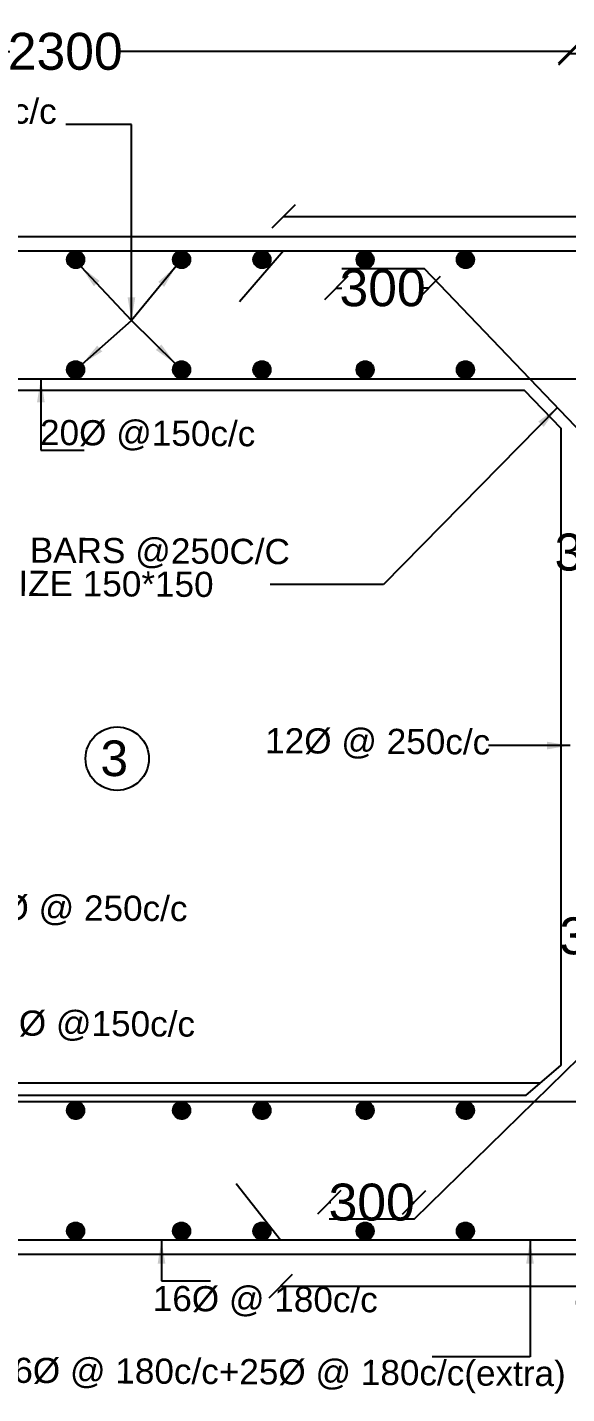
# Model space of a CAD drawing. Header units: millimetres. Extents: x 5124 to 3877021, y 2311 to 45953129.
# Drawn here: x 3866294 to 3868483, y 45940651 to 45946195 of the extents above; entities that cross this region are included whole.
import ezdxf

# ---------------------------------------------------------------- set-up
doc = ezdxf.new("R2010")
doc.units = ezdxf.units.MM
doc.header["$MEASUREMENT"] = 0
doc.layers.add('DIMENSION', color=7, linetype='Continuous')
doc.layers.add('DRAWING', color=7, linetype='Continuous')
doc.styles.get("Standard").update_dxf_attribs({"font": 'arial.ttf', "height": 150})
doc.dimstyles.get("Standard").update_dxf_attribs({"dimtxt": 200, "dimasz": 110, "dimexe": 0.18, "dimexo": 0.0625, "dimgap": 0.09, "dimtad": 0, "dimtih": 1, "dimtoh": 1, "dimdec": 0, "dimzin": 0, "dimdsep": 46, "dimtxsty": 'Standard', "dimblk": 'OBLIQUE', "dimcen": 0.09, "dimse1": 1, "dimse2": 1, "dimadec": 0, "dimazin": 0, "dimtfac": 1, "dimtdec": 0, "dimtofl": 0, "dimtmove": 0, "dimatfit": 3, "dimfxl": 1, "dimtolj": 1, "dimtzin": 0, "dimarcsym": 0})

# ---------------------------------------------------------------- blocks, each defined once
blk = doc.blocks.new('_Oblique')
at = {"color": 0, "linetype": 'ByBlock', "lineweight": -2}
blk.add_line((-0.5, -0.5), (0.5, 0.5), dxfattribs=at)
blk = doc.blocks.new('*D138')
at = {"layer": 'Defpoints', "color": 0, "transparency": 16777216}
for p in [(3868497.6, 45946096.1), (3864397.6, 45945287.4), (3868497.6, 45945287.4)]:
    blk.add_point(p, dxfattribs=at)
at = {"layer": 'DIMENSION', "color": 0, "lineweight": -2, "transparency": 16777216}
for p, q in [((3864397.6, 45946096.1), (3866222.5, 45946096.1)), ((3868497.6, 45946096.1), (3866672.7, 45946096.1))]:
    blk.add_line(p, q, dxfattribs=at)
at = {"layer": 'DIMENSION', "color": 0, "lineweight": -2, "transparency": 16777216, "xscale": 95, "yscale": 95, "zscale": 95, "rotation": 180}
blk.add_blockref('_Oblique', (3864397.6, 45946096.1), dxfattribs=at)
at = {"layer": 'DIMENSION', "color": 0, "lineweight": -2, "transparency": 16777216, "xscale": 95, "yscale": 95, "zscale": 95}
blk.add_blockref('_Oblique', (3868497.6, 45946096.1), dxfattribs=at)
at = {"layer": 'DIMENSION', "color": 0, "transparency": 16777216, "insert": (3866447.6, 45946096.1), "char_height": 150, "attachment_point": 5}
blk.add_mtext('\\A1;2300', dxfattribs=at)
blk = doc.blocks.new('*D139')
at = {"layer": 'Defpoints', "color": 0, "transparency": 16777216}
for p in [(3868900.9, 45946088.9), (3868497.6, 45945287.4), (3868900.9, 45945287.4)]:
    blk.add_point(p, dxfattribs=at)
at = {"layer": 'DIMENSION', "color": 0, "lineweight": -2, "transparency": 16777216}
for p, q in [((3868497.6, 45946088.9), (3868533.8, 45946088.9)), ((3868900.9, 45946088.9), (3868864.7, 45946088.9))]:
    blk.add_line(p, q, dxfattribs=at)
at = {"layer": 'DIMENSION', "color": 0, "lineweight": -2, "transparency": 16777216, "xscale": 95, "yscale": 95, "zscale": 95, "rotation": 180}
blk.add_blockref('_Oblique', (3868497.6, 45946088.9), dxfattribs=at)
at = {"layer": 'DIMENSION', "color": 0, "lineweight": -2, "transparency": 16777216, "xscale": 95, "yscale": 95, "zscale": 95}
blk.add_blockref('_Oblique', (3868900.9, 45946088.9), dxfattribs=at)
at = {"layer": 'DIMENSION', "color": 0, "transparency": 16777216, "insert": (3868699.2, 45946088.9), "char_height": 150, "attachment_point": 5}
blk.add_mtext('\\A1;300', dxfattribs=at)
blk = doc.blocks.new('*D141')
at = {"layer": 'Defpoints', "color": 0, "transparency": 16777216}
for p in [(3870267.7, 45945426.8), (3867333.2, 45945287.4), (3870267.7, 45945287.4)]:
    blk.add_point(p, dxfattribs=at)
at = {"layer": 'DIMENSION', "color": 0, "lineweight": -2, "transparency": 16777216}
for p, q in [((3867333.2, 45945426.8), (3868583.7, 45945426.8)), ((3870267.7, 45945426.8), (3869017.2, 45945426.8))]:
    blk.add_line(p, q, dxfattribs=at)
at = {"layer": 'DIMENSION', "color": 0, "lineweight": -2, "transparency": 16777216, "xscale": 95, "yscale": 95, "zscale": 95, "rotation": 180}
blk.add_blockref('_Oblique', (3867333.2, 45945426.8), dxfattribs=at)
at = {"layer": 'DIMENSION', "color": 0, "lineweight": -2, "transparency": 16777216, "xscale": 95, "yscale": 95, "zscale": 95}
blk.add_blockref('_Oblique', (3870267.7, 45945426.8), dxfattribs=at)
at = {"layer": 'DIMENSION', "color": 0, "transparency": 16777216, "insert": (3868800.4, 45945426.8), "char_height": 150, "attachment_point": 5}
blk.add_mtext('\\A1;1900', dxfattribs=at)
blk = doc.blocks.new('*D143')
at = {"layer": 'Defpoints', "color": 0, "transparency": 16777216}
for p in [(3867547.7, 45945210.2), (3867923.9, 45945196.1), (3867923.9, 45945136.9)]:
    blk.add_point(p, dxfattribs=at)
at = {"layer": 'DIMENSION', "color": 0, "lineweight": -2, "transparency": 16777216}
for p, q in [((3867547.7, 45945136.9), (3867570.3, 45945136.9)), ((3867923.9, 45945136.9), (3867901.2, 45945136.9))]:
    blk.add_line(p, q, dxfattribs=at)
at = {"layer": 'DIMENSION', "color": 0, "lineweight": -2, "transparency": 16777216, "xscale": 95, "yscale": 95, "zscale": 95, "rotation": 180}
blk.add_blockref('_Oblique', (3867547.7, 45945136.9), dxfattribs=at)
at = {"layer": 'DIMENSION', "color": 0, "lineweight": -2, "transparency": 16777216, "xscale": 95, "yscale": 95, "zscale": 95}
blk.add_blockref('_Oblique', (3867923.9, 45945136.9), dxfattribs=at)
at = {"layer": 'DIMENSION', "color": 0, "transparency": 16777216, "insert": (3867735.8, 45945136.9), "char_height": 150, "attachment_point": 5}
blk.add_mtext('\\A1;300', dxfattribs=at)
blk = doc.blocks.new('*D146')
at = {"layer": 'Defpoints', "color": 0, "transparency": 16777216}
for p in [(3867519.2, 45941427.3), (3867519.2, 45941359.4), (3867864.1, 45941359.4)]:
    blk.add_point(p, dxfattribs=at)
at = {"layer": 'DIMENSION', "color": 0, "lineweight": -2, "transparency": 16777216}
for p, q in [((3867519.2, 45941427.3), (3867526.1, 45941427.3)), ((3867864.1, 45941427.3), (3867857.1, 45941427.3))]:
    blk.add_line(p, q, dxfattribs=at)
at = {"layer": 'DIMENSION', "color": 0, "lineweight": -2, "transparency": 16777216, "xscale": 95, "yscale": 95, "zscale": 95, "rotation": 180}
blk.add_blockref('_Oblique', (3867519.2, 45941427.3), dxfattribs=at)
at = {"layer": 'DIMENSION', "color": 0, "lineweight": -2, "transparency": 16777216, "xscale": 95, "yscale": 95, "zscale": 95}
blk.add_blockref('_Oblique', (3867864.1, 45941427.3), dxfattribs=at)
at = {"layer": 'DIMENSION', "color": 0, "transparency": 16777216, "insert": (3867691.6, 45941427.3), "char_height": 150, "attachment_point": 5}
blk.add_mtext('\\A1;300', dxfattribs=at)
blk = doc.blocks.new('*D147')
at = {"layer": 'Defpoints', "color": 0, "transparency": 16777216}
for p in [(3868536.6, 45942694), (3868536.6, 45942320.8), (3868628.3, 45942320.8)]:
    blk.add_point(p, dxfattribs=at)
at = {"layer": 'DIMENSION', "color": 0, "lineweight": -2, "transparency": 16777216}
for p, q in [((3868628.3, 45942694), (3868628.3, 45942584)), ((3868628.3, 45942320.8), (3868628.3, 45942430.7))]:
    blk.add_line(p, q, dxfattribs=at)
at = {"layer": 'DIMENSION', "color": 0, "lineweight": -2, "transparency": 16777216, "xscale": 95, "yscale": 95, "zscale": 95}
for p, rotation in [((3868628.3, 45942694), 90), ((3868628.3, 45942320.8), 270)]:
    blk.add_blockref('_Oblique', p, dxfattribs=dict(at, rotation=rotation))
at = {"layer": 'DIMENSION', "color": 0, "transparency": 16777216, "insert": (3868628.3, 45942507.4), "char_height": 150, "attachment_point": 5}
blk.add_mtext('\\A1;300', dxfattribs=at)
blk = doc.blocks.new('*D149')
at = {"layer": 'Defpoints', "color": 0, "transparency": 16777216}
for p in [(3868533.4, 45944193.2), (3868608.6, 45944193.2), (3868536.6, 45943936)]:
    blk.add_point(p, dxfattribs=at)
at = {"layer": 'DIMENSION', "color": 0, "lineweight": -2, "transparency": 16777216}
for p, q in [((3868608.6, 45944193.2), (3868608.6, 45944141.3)), ((3868608.6, 45943936), (3868608.6, 45943987.9))]:
    blk.add_line(p, q, dxfattribs=at)
at = {"layer": 'DIMENSION', "color": 0, "lineweight": -2, "transparency": 16777216, "xscale": 95, "yscale": 95, "zscale": 95}
for p, rotation in [((3868608.6, 45944193.2), 90), ((3868608.6, 45943936), 270)]:
    blk.add_blockref('_Oblique', p, dxfattribs=dict(at, rotation=rotation))
at = {"layer": 'DIMENSION', "color": 0, "transparency": 16777216, "insert": (3868608.6, 45944064.6), "char_height": 150, "attachment_point": 5}
blk.add_mtext('\\A1;300', dxfattribs=at)
blk = doc.blocks.new('*D121')
at = {"layer": 'Defpoints', "color": 0, "transparency": 16777216}
for p in [(3867321, 45941273.9), (3870067.2, 45941273.9), (3870067.2, 45941086.7)]:
    blk.add_point(p, dxfattribs=at)
at = {"layer": 'DIMENSION', "color": 0, "lineweight": -2, "transparency": 16777216}
for p, q in [((3867321, 45941086.7), (3868520.1, 45941086.7)), ((3870067.2, 45941086.7), (3868953.6, 45941086.7))]:
    blk.add_line(p, q, dxfattribs=at)
at = {"layer": 'DIMENSION', "color": 0, "lineweight": -2, "transparency": 16777216, "xscale": 95, "yscale": 95, "zscale": 95, "rotation": 180}
blk.add_blockref('_Oblique', (3867321, 45941086.7), dxfattribs=at)
at = {"layer": 'DIMENSION', "color": 0, "lineweight": -2, "transparency": 16777216, "xscale": 95, "yscale": 95, "zscale": 95}
blk.add_blockref('_Oblique', (3870067.2, 45941086.7), dxfattribs=at)
at = {"layer": 'DIMENSION', "color": 0, "transparency": 16777216, "insert": (3868736.8, 45941086.7), "char_height": 150, "attachment_point": 5}
blk.add_mtext('\\A1;1900', dxfattribs=at)

msp = doc.modelspace()

# ---------------------------------------------------------------- hatches: boundary and pattern name
at = {"layer": 'DRAWING'}
h = msp.add_hatch(dxfattribs=at)
h.set_pattern_fill('ANSI31', color=256, scale=0.463851, style=0)
h.set_pattern_definition([(45, (2199355.69146, 24633625.08241), (-0.04099901149771, 0.04099901149771), [])])
h.paths.add_polyline_path([(3866524.9, 45945252.4, 0.958694), (3866454.7, 45945255.3), (3866454.7, 45945249.4, 0.958694)])
h = msp.add_hatch(dxfattribs=at)
h.set_pattern_fill('ANSI31', color=256, scale=0.463851, style=0)
h.set_pattern_definition([(45, (2199785.71698, 24633625.08241), (-0.04099901149771, 0.04099901149771), [])])
h.paths.add_polyline_path([(3866954.9, 45945252.4, 0.958694), (3866884.8, 45945255.3), (3866884.8, 45945249.4, 0.958694)])
h = msp.add_hatch(dxfattribs=at)
h.set_pattern_fill('ANSI31', color=256, scale=0.463851, style=0)
h.set_pattern_definition([(45, (2200112.20071, 24633625.08241), (-0.04099901149771, 0.04099901149771), [])])
h.paths.add_polyline_path([(3867281.4, 45945252.4, 0.958694), (3867211.3, 45945255.3), (3867211.3, 45945249.4, 0.958694)])
h = msp.add_hatch(dxfattribs=at)
h.set_pattern_fill('ANSI31', color=256, scale=0.463851, style=0)
h.set_pattern_definition([(45, (2200531.05931, 24633625.08241), (-0.04099901149771, 0.04099901149771), [])])
h.paths.add_polyline_path([(3867700.3, 45945252.4, 0.958694), (3867630.1, 45945255.3), (3867630.1, 45945249.4, 0.958694)])
h = msp.add_hatch(dxfattribs=at)
h.set_pattern_fill('ANSI31', color=256, scale=0.463851, style=0)
h.set_pattern_definition([(45, (2200938.02415, 24633625.08241), (-0.04099901149771, 0.04099901149771), [])])
h.paths.add_polyline_path([(3868107.2, 45945252.4, 0.958694), (3868037.1, 45945255.3), (3868037.1, 45945249.4, 0.958694)])
h = msp.add_hatch(dxfattribs=at)
h.set_pattern_fill('ANSI31', color=256, scale=0.463851, style=0)
h.set_pattern_definition([(45, (2199355.69146, 24633177.99368), (-0.04099901149771, 0.04099901149771), [])])
h.paths.add_polyline_path([(3866524.9, 45944805.3, 0.958694), (3866454.7, 45944808.2), (3866454.7, 45944802.3, 0.958694)])
h = msp.add_hatch(dxfattribs=at)
h.set_pattern_fill('ANSI31', color=256, scale=0.463851, style=0)
h.set_pattern_definition([(45, (2199785.71698, 24633177.99368), (-0.04099901149771, 0.04099901149771), [])])
h.paths.add_polyline_path([(3866954.9, 45944805.3, 0.958694), (3866884.8, 45944808.2), (3866884.8, 45944802.3, 0.958694)])
h = msp.add_hatch(dxfattribs=at)
h.set_pattern_fill('ANSI31', color=256, scale=0.463851, style=0)
h.set_pattern_definition([(45, (2200112.20071, 24633177.99368), (-0.04099901149771, 0.04099901149771), [])])
h.paths.add_polyline_path([(3867281.4, 45944805.3, 0.958694), (3867211.3, 45944808.2), (3867211.3, 45944802.3, 0.958694)])
h = msp.add_hatch(dxfattribs=at)
h.set_pattern_fill('ANSI31', color=256, scale=0.463851, style=0)
h.set_pattern_definition([(45, (2200531.05931, 24633177.99368), (-0.04099901149771, 0.04099901149771), [])])
h.paths.add_polyline_path([(3867700.3, 45944805.3, 0.958694), (3867630.1, 45944808.2), (3867630.1, 45944802.3, 0.958694)])
h = msp.add_hatch(dxfattribs=at)
h.set_pattern_fill('ANSI31', color=256, scale=0.463851, style=0)
h.set_pattern_definition([(45, (2200938.02415, 24633177.99368), (-0.04099901149771, 0.04099901149771), [])])
h.paths.add_polyline_path([(3868107.2, 45944805.3, 0.958694), (3868037.1, 45944808.2), (3868037.1, 45944802.3, 0.958694)])
h = msp.add_hatch(dxfattribs=at)
h.set_pattern_fill('ANSI31', color=256, scale=0.463851, style=0)
h.set_pattern_definition([(45, (2199355.69146, 24630172.96353), (-0.04099901149771, 0.04099901149771), [])])
h.paths.add_polyline_path([(3866524.9, 45941800.2, 0.958694), (3866454.7, 45941803.2), (3866454.7, 45941797.3, 0.958694)])
h = msp.add_hatch(dxfattribs=at)
h.set_pattern_fill('ANSI31', color=256, scale=0.463851, style=0)
h.set_pattern_definition([(45, (2199785.71698, 24630172.96353), (-0.04099901149771, 0.04099901149771), [])])
h.paths.add_polyline_path([(3866954.9, 45941800.2, 0.958694), (3866884.8, 45941803.2), (3866884.8, 45941797.3, 0.958694)])
h = msp.add_hatch(dxfattribs=at)
h.set_pattern_fill('ANSI31', color=256, scale=0.463851, style=0)
h.set_pattern_definition([(45, (2200112.20071, 24630172.96353), (-0.04099901149771, 0.04099901149771), [])])
h.paths.add_polyline_path([(3867281.4, 45941800.2, 0.958694), (3867211.3, 45941803.2), (3867211.3, 45941797.3, 0.958694)])
h = msp.add_hatch(dxfattribs=at)
h.set_pattern_fill('ANSI31', color=256, scale=0.463851, style=0)
h.set_pattern_definition([(45, (2200531.05931, 24630172.96353), (-0.04099901149771, 0.04099901149771), [])])
h.paths.add_polyline_path([(3867700.3, 45941800.2, 0.958694), (3867630.1, 45941803.2), (3867630.1, 45941797.3, 0.958694)])
h = msp.add_hatch(dxfattribs=at)
h.set_pattern_fill('ANSI31', color=256, scale=0.463851, style=0)
h.set_pattern_definition([(45, (2200938.02415, 24630172.96353), (-0.04099901149771, 0.04099901149771), [])])
h.paths.add_polyline_path([(3868107.2, 45941800.2, 0.958694), (3868037.1, 45941803.2), (3868037.1, 45941797.3, 0.958694)])
h = msp.add_hatch(dxfattribs=at)
h.set_pattern_fill('ANSI31', color=256, scale=0.463851, style=0)
h.set_pattern_definition([(45, (2199355.69146, 24629683.508905), (-0.04099901149771, 0.04099901149771), [])])
h.paths.add_polyline_path([(3866524.9, 45941310.8, 0.958694), (3866454.7, 45941313.7), (3866454.7, 45941307.8, 0.958694)])
h = msp.add_hatch(dxfattribs=at)
h.set_pattern_fill('ANSI31', color=256, scale=0.463851, style=0)
h.set_pattern_definition([(45, (2199785.71698, 24629683.508905), (-0.04099901149771, 0.04099901149771), [])])
h.paths.add_polyline_path([(3866954.9, 45941310.8, 0.958694), (3866884.8, 45941313.7), (3866884.8, 45941307.8, 0.958694)])
h = msp.add_hatch(dxfattribs=at)
h.set_pattern_fill('ANSI31', color=256, scale=0.463851, style=0)
h.set_pattern_definition([(45, (2200112.20071, 24629683.508905), (-0.04099901149771, 0.04099901149771), [])])
h.paths.add_polyline_path([(3867281.4, 45941310.8, 0.958694), (3867211.3, 45941313.7), (3867211.3, 45941307.8, 0.958694)])
h = msp.add_hatch(dxfattribs=at)
h.set_pattern_fill('ANSI31', color=256, scale=0.463851, style=0)
h.set_pattern_definition([(45, (2200531.05931, 24629683.508905), (-0.04099901149771, 0.04099901149771), [])])
h.paths.add_polyline_path([(3867700.3, 45941310.8, 0.958694), (3867630.1, 45941313.7), (3867630.1, 45941307.8, 0.958694)])
h = msp.add_hatch(dxfattribs=at)
h.set_pattern_fill('ANSI31', color=256, scale=0.463851, style=0)
h.set_pattern_definition([(45, (2200938.02415, 24629683.508905), (-0.04099901149771, 0.04099901149771), [])])
h.paths.add_polyline_path([(3868107.2, 45941310.8, 0.958694), (3868037.1, 45941313.7), (3868037.1, 45941307.8, 0.958694)])

# ---------------------------------------------------------------- linework, layer by layer
at = {"layer": 'DIMENSION'}
for points in [[(3864455.6, 45945345.4), (3873456, 45945345.4), (3873456, 45941215.8), (3864455.6, 45941215.8)], [(3864397.6, 45945287.4), (3873398, 45945287.4), (3873398, 45941273.9), (3864397.6, 45941273.9)], [(3867333.2, 45945287.4), (3867155, 45945080.6)], [(3864397.6, 45944768.4), (3873398, 45944768.4)], [(3864397.6, 45941836.9), (3873398, 45941836.9)], [(3867321, 45941273.9), (3867141.1, 45941502.7)]]:
    msp.add_lwpolyline(points, dxfattribs=at)
msp.add_circle((3866658.7, 45943227.4), 128.5, dxfattribs=at)
at = {"layer": 'DRAWING'}
for points in [[(3867570.6, 45945215.5), (3867891.6, 45945215.5), (3867905.2, 45945215.5), (3868853.8, 45944225.8), (3868853.8, 45943910.4)], [(3864577.8, 45944723), (3868310.8, 45944723), (3868459, 45944568.9), (3868459, 45941984.4), (3868316.1, 45941860.6), (3864564.9, 45941860.6), (3864455.6, 45941963.8), (3864455.6, 45944602.5), (3864577.8, 45944723)], [(3868837.9, 45942662.2), (3868837.9, 45942310.7), (3867864.1, 45941359.4), (3867519.2, 45941359.4)], [(3864510.3, 45941912.2), (3868376.3, 45941912.7)]]:
    msp.add_lwpolyline(points, dxfattribs=at)
for centre in [(3866489.8, 45945252.4), (3866919.8, 45945252.4), (3867246.3, 45945252.4), (3867665.1, 45945252.4), (3868072.1, 45945252.4), (3866489.8, 45944805.3), (3866919.8, 45944805.3), (3867246.3, 45944805.3), (3867665.1, 45944805.3), (3868072.1, 45944805.3), (3866489.8, 45941800.2), (3866919.8, 45941800.2), (3867246.3, 45941800.2), (3867665.1, 45941800.2), (3868072.1, 45941800.2), (3866489.8, 45941310.8), (3866919.8, 45941310.8), (3867246.3, 45941310.8), (3867665.1, 45941310.8), (3868072.1, 45941310.8)]:
    msp.add_circle(centre, 35.1, dxfattribs=at)

# ---------------------------------------------------------------- texts
for s, height, p in [('12Ø @ 250c/c ', 102.047, (3865499.5, 45945808.3)), ('20Ø @150c/c ', 102.047, (3866345.1, 45944499.9)), ('12TOR HAUNCH BARS @250C/C', 102.047, (3865155.3, 45944029.5)), (' HAUNCH SIZE 150*150', 102.047, (3865473.1, 45943892.7)), ('12Ø @ 250c/c ', 102.047, (3867259.1, 45943249.6)), ('3', 144.5, (3866590.3, 45943157)), ('12Ø @ 250c/c ', 102.047, (3866030.3, 45942573.6)), ('20Ø @150c/c', 102.047, (3866100.5, 45942104.7)), ('16Ø @ 180c/c ', 102.047, (3866802.8, 45940986.6)), ('16Ø @ 180c/c+25Ø @ 180c/c(extra)', 102.047, (3866157.5, 45940695.5))]:
    msp.add_text(s, height=height, rotation=359.6571, dxfattribs=at).set_placement(p)

# ---------------------------------------------------------------- dimensions: what is measured, and where the dimension line sits
at = {"layer": 'DIMENSION'}
for base, p1, p2, text, picture, middle in [((3868497.6, 45946096.1), (3864397.6, 45945287.4), (3868497.6, 45945287.4), '2300', '*D138', (3866447.6, 45946096.1)), ((3868900.9, 45946088.9), (3868497.6, 45945287.4), (3868900.9, 45945287.4), '300', '*D139', (3868699.2, 45946088.9)), ((3870267.7, 45945426.8), (3867333.2, 45945287.4), (3870267.7, 45945287.4), '1900', '*D141', (3868800.4, 45945426.8)), ((3867923.9, 45945136.9), (3867547.7, 45945210.2), (3867923.9, 45945196.1), '300', '*D143', (3867735.8, 45945136.9)), ((3867519.2, 45941427.3), (3867864.1, 45941359.4), (3867519.2, 45941359.4), '300', '*D146', (3867691.6, 45941427.3))]:
    dim = msp.add_linear_dim(base=base, p1=p1, p2=p2, text=text, dimstyle='Standard', override={"dimasz": 95, "dimfxl": 2000, "dimarcsym": 1}, dxfattribs=at)
    dim.commit()
    dim.dimension.update_dxf_attribs({"geometry": picture, "text_midpoint": middle})
for base, p1, p2, picture, middle in [((3868608.6, 45944193.2), (3868536.6, 45943936), (3868533.4, 45944193.2), '*D149', (3868608.6, 45944064.6)), ((3868628.3, 45942320.8), (3868536.6, 45942694), (3868536.6, 45942320.8), '*D147', (3868628.3, 45942507.4))]:
    dim = msp.add_linear_dim(base=base, p1=p1, p2=p2, angle=90, text='300', dimstyle='Standard', override={"dimasz": 95, "dimfxl": 2000, "dimarcsym": 1}, dxfattribs=at)
    dim.commit()
    dim.dimension.update_dxf_attribs({"geometry": picture, "text_midpoint": middle})
dim = msp.add_linear_dim(base=(3870067.2, 45941086.7), p1=(3867321, 45941273.9), p2=(3870067.2, 45941273.9), text='1900', dimstyle='Standard', override={"dimasz": 95, "dimfxl": 2000, "dimarcsym": 1}, dxfattribs=at)
dim.commit()
dim.dimension.update_dxf_attribs({"geometry": '*D121', "text_midpoint": (3868736.8, 45941086.7), "dimtype": 160})

# ---------------------------------------------------------------- leaders
at = {"layer": 'DRAWING'}
for points in [[(3866716.5, 45945004.5), (3866716.5, 45945799.6), (3866449.7, 45945799.6)], [(3866510.7, 45945224.1), (3866716.5, 45945004.5)], [(3866897.5, 45945225.2), (3866716.5, 45945004.5)], [(3866516.2, 45944828.5), (3866716.5, 45945004.5)], [(3866894.7, 45944829.9), (3866716.5, 45945004.5)], [(3866348.8, 45944768.4), (3866348.8, 45944478.7), (3866525.1, 45944478.7)], [(3868445.4, 45944652), (3867739.8, 45943934.3), (3867279.9, 45943934.3)], [(3868497.6, 45943280.6), (3868165.2, 45943280.6)], [(3866838.5, 45941273.9), (3866838.5, 45941109.2), (3867037.3, 45941109.2)], [(3868334.4, 45941273.9), (3868334.4, 45940800.8), (3867937, 45940800.8)]]:
    msp.add_leader(points, dimstyle='Standard', override={"dimasz": 95, "dimgap": 0.09, "dimtad": 0, "dimfxl": 2000, "dimarcsym": 1}, dxfattribs=at)

doc.saveas('drawing.dxf')
